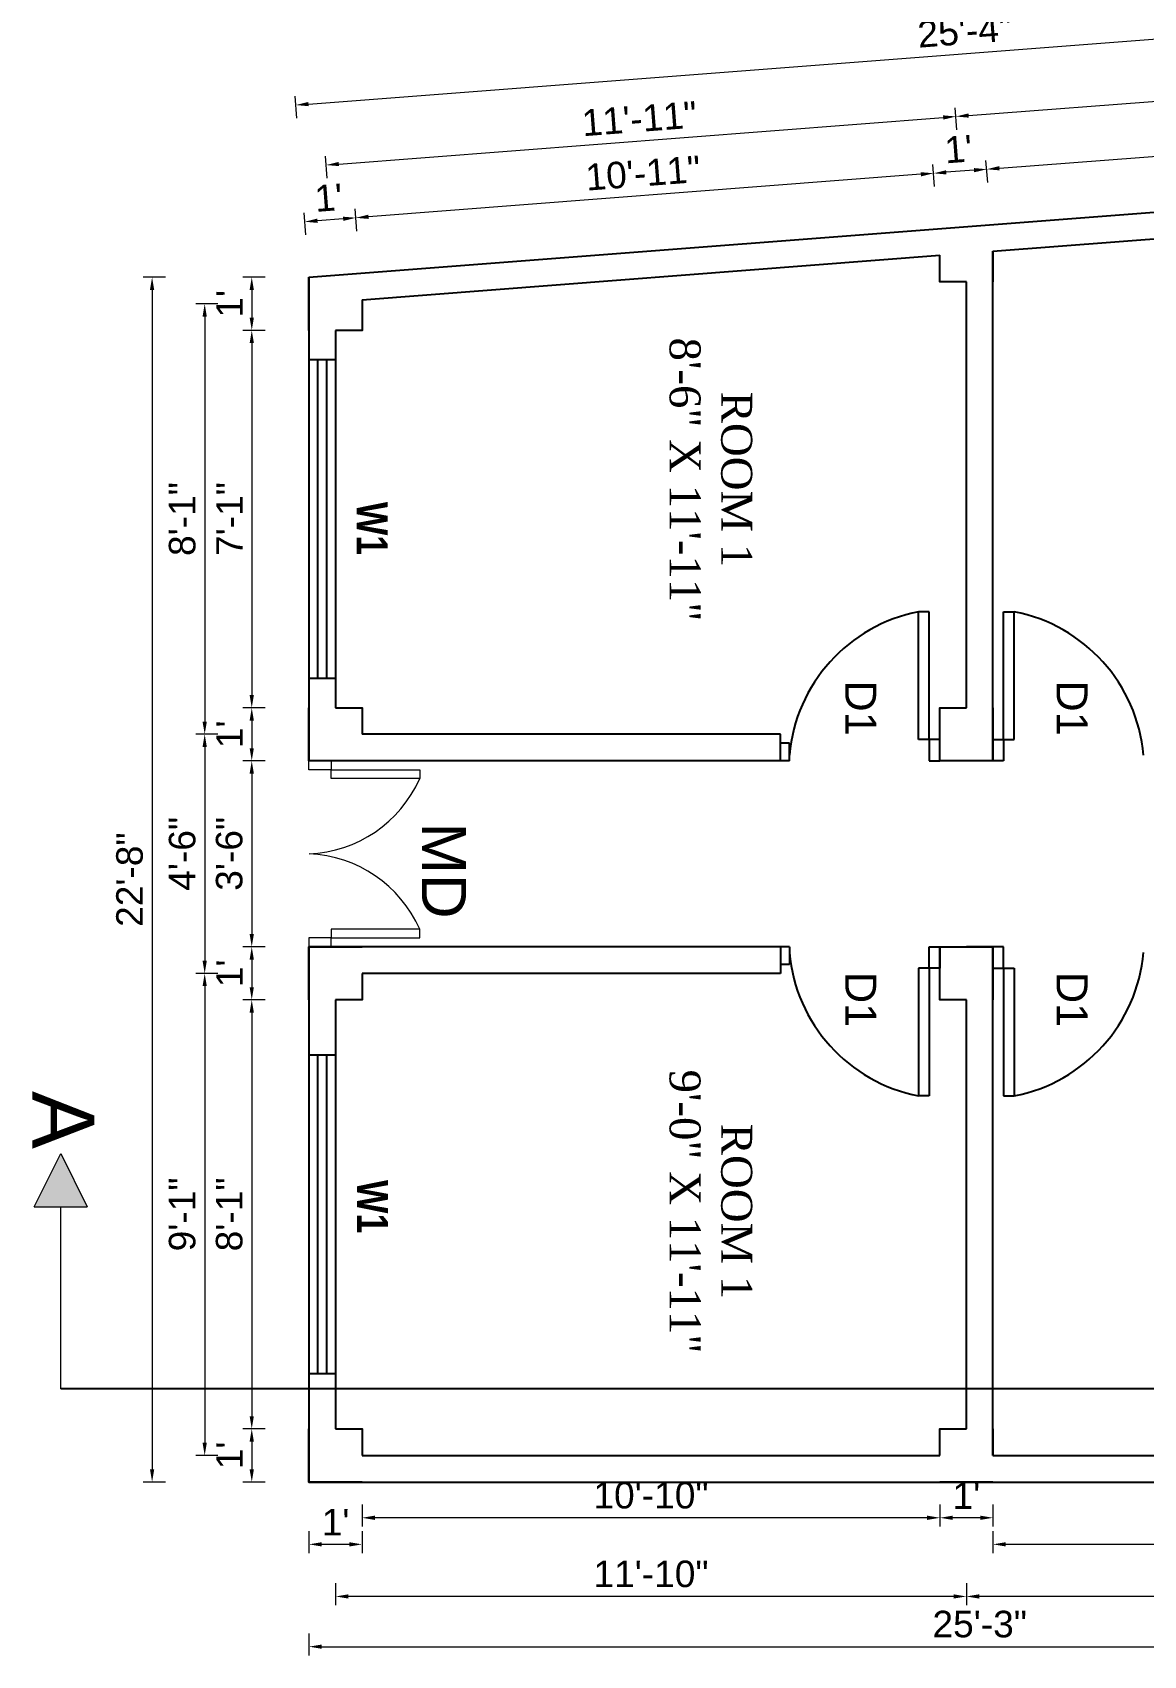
# Model space of a CAD drawing. Header units: inches. Extents: x 100101 to 119806, y -2288 to 8641.
# Drawn here: x 114398.1 to 114649.1, y 1127.3 to 1493.9 of the extents above; entities that cross this region are included whole.
import ezdxf

# ---------------------------------------------------------------- set-up
doc = ezdxf.new("R2010")
doc.units = ezdxf.units.IN
doc.header["$LTSCALE"] = 0.5
doc.header["$MEASUREMENT"] = 0
doc.header["$PDMODE"] = 66
doc.layers.add('DIMENSION', color=5, linetype='Continuous')
for name, color, linetype, lineweight in [('steps', 253, 'Continuous', 20), ('Toilet', 7, 'Continuous', 25), ('truss', 1, 'Continuous', 25)]:
    doc.layers.add(name, color=color, linetype=linetype, lineweight=lineweight)
doc.styles.add('Lettring Text', font='arial.ttf')
doc.styles.get("Standard").update_dxf_attribs({"font": 'arial.ttf'})
doc.dimstyles.new('Copy of Standard', dxfattribs={"dimtxt": 6, "dimasz": 2.875, "dimexe": 2, "dimexo": 4, "dimgap": 2, "dimtad": 1, "dimdec": 0, "dimrnd": 1, "dimzin": 0, "dimdsep": 46, "dimlunit": 4, "dimtxsty": 'Lettring Text', "dimcen": 0.1, "dimclrd": 7, "dimclre": 7, "dimclrt": 7, "dimazin": 0, "dimtfac": 0.645, "dimtdec": 0, "dimtmove": 1, "dimatfit": 0, "dimfxl": 3, "dimfxlon": 1, "dimtfillclr": 256, "dimtolj": 1, "dimtzin": 0, "dimlwd": -1, "dimlwe": -1, "dimarcsym": 2})

# ---------------------------------------------------------------- blocks, each defined once
blk = doc.blocks.new('*D929')
at = {"layer": 'Defpoints', "color": 0, "transparency": 16777216}
for p in [(114615.11, 1172.47), (114751.61, 1166.47), (114615.11, 1152.39)]:
    blk.add_point(p, dxfattribs=at)
at = {"layer": 'steps', "color": 7, "transparency": 16777216}
for p, q in [((114615.11, 1155.39), (114615.11, 1150.39)), ((114751.61, 1155.39), (114751.61, 1150.39)), ((114748.74, 1152.39), (114617.99, 1152.39))]:
    blk.add_line(p, q, dxfattribs=at)
for points in [[(114617.99, 1152.87), (114617.99, 1151.91), (114615.11, 1152.39)], [(114748.74, 1152.87), (114748.74, 1151.91), (114751.61, 1152.39)]]:
    blk.add_solid(points, dxfattribs=at)
at = {"layer": 'steps', "color": 7, "transparency": 16777216, "insert": (114683.36, 1157.4), "char_height": 6, "attachment_point": 5, "style": 'Lettring Text'}
blk.add_mtext('\\A1;11\'-4"', dxfattribs=at)
blk = doc.blocks.new('*D930')
at = {"layer": 'Defpoints', "color": 0, "transparency": 16777216}
for p in [(114603.11, 1172.47), (114615.11, 1172.47), (114603.11, 1158.39)]:
    blk.add_point(p, dxfattribs=at)
at = {"layer": 'steps', "color": 7, "transparency": 16777216}
for p, q in [((114603.11, 1161.39), (114603.11, 1156.39)), ((114615.11, 1161.39), (114615.11, 1156.39)), ((114612.24, 1158.39), (114605.99, 1158.39))]:
    blk.add_line(p, q, dxfattribs=at)
for points in [[(114605.99, 1158.87), (114605.99, 1157.91), (114603.11, 1158.39)], [(114612.24, 1158.87), (114612.24, 1157.91), (114615.11, 1158.39)]]:
    blk.add_solid(points, dxfattribs=at)
at = {"layer": 'steps', "color": 7, "transparency": 16777216, "insert": (114609.11, 1163.4), "char_height": 6, "attachment_point": 5, "style": 'Lettring Text'}
blk.add_mtext("\\A1;1'", dxfattribs=at)
blk = doc.blocks.new('*D931')
at = {"layer": 'Defpoints', "color": 0, "transparency": 16777216}
for p in [(114472.61, 1178.47), (114603.11, 1172.47), (114472.61, 1158.39)]:
    blk.add_point(p, dxfattribs=at)
at = {"layer": 'steps', "color": 7, "transparency": 16777216}
for p, q in [((114472.61, 1161.39), (114472.61, 1156.39)), ((114603.11, 1161.39), (114603.11, 1156.39)), ((114600.24, 1158.39), (114475.49, 1158.39))]:
    blk.add_line(p, q, dxfattribs=at)
for points in [[(114475.49, 1158.87), (114475.49, 1157.91), (114472.61, 1158.39)], [(114600.24, 1158.87), (114600.24, 1157.91), (114603.11, 1158.39)]]:
    blk.add_solid(points, dxfattribs=at)
at = {"layer": 'steps', "color": 7, "transparency": 16777216, "insert": (114537.86, 1163.45), "char_height": 6, "attachment_point": 5, "style": 'Lettring Text'}
blk.add_mtext('\\A1;10\'-10"', dxfattribs=at)
blk = doc.blocks.new('*D932')
at = {"layer": 'Defpoints', "color": 0, "transparency": 16777216}
for p in [(114472.61, 1178.47), (114460.61, 1166.47), (114460.61, 1152.39)]:
    blk.add_point(p, dxfattribs=at)
at = {"layer": 'steps', "color": 7, "transparency": 16777216}
for p, q in [((114460.61, 1155.39), (114460.61, 1150.39)), ((114472.61, 1155.39), (114472.61, 1150.39)), ((114469.74, 1152.39), (114463.49, 1152.39))]:
    blk.add_line(p, q, dxfattribs=at)
for points in [[(114463.49, 1152.87), (114463.49, 1151.91), (114460.61, 1152.39)], [(114469.74, 1152.87), (114469.74, 1151.91), (114472.61, 1152.39)]]:
    blk.add_solid(points, dxfattribs=at)
at = {"layer": 'steps', "color": 7, "transparency": 16777216, "insert": (114466.61, 1157.4), "char_height": 6, "attachment_point": 5, "style": 'Lettring Text'}
blk.add_mtext("\\A1;1'", dxfattribs=at)
blk = doc.blocks.new('*D913')
at = {"layer": 'Defpoints', "color": 0, "transparency": 16777216}
for p in [(114609.11, 1152.39), (114757.61, 1152.39), (114609.11, 1140.62)]:
    blk.add_point(p, dxfattribs=at)
at = {"layer": 'steps', "color": 7, "transparency": 16777216}
for p, q in [((114609.11, 1143.62), (114609.11, 1138.62)), ((114754.74, 1140.62), (114611.99, 1140.62)), ((114757.61, 1143.62), (114757.61, 1138.62))]:
    blk.add_line(p, q, dxfattribs=at)
for points in [[(114611.99, 1141.1), (114611.99, 1140.14), (114609.11, 1140.62)], [(114754.74, 1141.1), (114754.74, 1140.14), (114757.61, 1140.62)]]:
    blk.add_solid(points, dxfattribs=at)
at = {"layer": 'steps', "color": 7, "transparency": 16777216, "insert": (114683.36, 1145.63), "char_height": 6, "attachment_point": 5, "style": 'Lettring Text'}
blk.add_mtext('\\A1;12\'-4"', dxfattribs=at)
blk = doc.blocks.new('*D914')
at = {"layer": 'Defpoints', "color": 0, "transparency": 16777216}
for p in [(114466.61, 1152.39), (114609.11, 1152.39), (114466.61, 1140.62)]:
    blk.add_point(p, dxfattribs=at)
at = {"layer": 'steps', "color": 7, "transparency": 16777216}
for p, q in [((114466.61, 1143.62), (114466.61, 1138.62)), ((114606.24, 1140.62), (114469.49, 1140.62)), ((114609.11, 1143.62), (114609.11, 1138.62))]:
    blk.add_line(p, q, dxfattribs=at)
for points in [[(114469.49, 1141.1), (114469.49, 1140.14), (114466.61, 1140.62)], [(114606.24, 1141.1), (114606.24, 1140.14), (114609.11, 1140.62)]]:
    blk.add_solid(points, dxfattribs=at)
at = {"layer": 'steps', "color": 7, "transparency": 16777216, "insert": (114537.86, 1145.68), "char_height": 6, "attachment_point": 5, "style": 'Lettring Text'}
blk.add_mtext('\\A1;11\'-10"', dxfattribs=at)
blk = doc.blocks.new('*D933')
at = {"layer": 'Defpoints', "color": 0, "transparency": 16777216}
for p in [(114460.61, 1166.47), (114763.61, 1166.47), (114763.61, 1129.27)]:
    blk.add_point(p, dxfattribs=at)
at = {"layer": 'steps', "color": 7, "transparency": 16777216}
for p, q in [((114460.61, 1132.27), (114460.61, 1127.27)), ((114463.49, 1129.27), (114760.74, 1129.27)), ((114763.61, 1132.27), (114763.61, 1127.27))]:
    blk.add_line(p, q, dxfattribs=at)
for points in [[(114463.49, 1129.75), (114463.49, 1128.79), (114460.61, 1129.27)], [(114760.74, 1129.75), (114760.74, 1128.79), (114763.61, 1129.27)]]:
    blk.add_solid(points, dxfattribs=at)
at = {"layer": 'steps', "color": 7, "transparency": 16777216, "insert": (114612.11, 1134.34), "char_height": 6, "attachment_point": 5, "style": 'Lettring Text'}
blk.add_mtext('\\A1;25\'-3"', dxfattribs=at)
blk = doc.blocks.new('*D934')
at = {"layer": 'Defpoints', "color": 0, "transparency": 16777216}
for p in [(114460.61, 1438.62), (114447.68, 1426.62), (114460.61, 1426.62)]:
    blk.add_point(p, dxfattribs=at)
at = {"layer": 'steps', "color": 7, "transparency": 16777216}
for p, q in [((114450.68, 1438.62), (114445.68, 1438.62)), ((114447.68, 1435.75), (114447.68, 1429.5)), ((114450.68, 1426.62), (114445.68, 1426.62))]:
    blk.add_line(p, q, dxfattribs=at)
for points in [[(114447.2, 1435.75), (114448.16, 1435.75), (114447.68, 1438.62)], [(114447.2, 1429.5), (114448.16, 1429.5), (114447.68, 1426.62)]]:
    blk.add_solid(points, dxfattribs=at)
at = {"layer": 'steps', "color": 7, "transparency": 16777216, "insert": (114442.66, 1432.62), "char_height": 6, "attachment_point": 5, "rotation": 90, "style": 'Lettring Text'}
blk.add_mtext("\\A1;1'", dxfattribs=at)
blk = doc.blocks.new('*D935')
at = {"layer": 'Defpoints', "color": 0, "transparency": 16777216}
for p in [(114460.61, 1426.62), (114447.68, 1341.37), (114466.61, 1341.37)]:
    blk.add_point(p, dxfattribs=at)
at = {"layer": 'steps', "color": 7, "transparency": 16777216}
for p, q in [((114450.68, 1426.62), (114445.68, 1426.62)), ((114447.68, 1423.75), (114447.68, 1344.24)), ((114450.68, 1341.37), (114445.68, 1341.37))]:
    blk.add_line(p, q, dxfattribs=at)
for points in [[(114447.2, 1423.75), (114448.16, 1423.75), (114447.68, 1426.62)], [(114447.2, 1344.24), (114448.16, 1344.24), (114447.68, 1341.37)]]:
    blk.add_solid(points, dxfattribs=at)
at = {"layer": 'steps', "color": 7, "transparency": 16777216, "insert": (114442.66, 1384), "char_height": 6, "attachment_point": 5, "rotation": 90, "style": 'Lettring Text'}
blk.add_mtext('\\A1;7\'-1"', dxfattribs=at)
blk = doc.blocks.new('*D936')
at = {"layer": 'Defpoints', "color": 0, "transparency": 16777216}
for p in [(114466.61, 1341.37), (114447.68, 1329.37), (114460.61, 1329.37)]:
    blk.add_point(p, dxfattribs=at)
at = {"layer": 'steps', "color": 7, "transparency": 16777216}
for p, q in [((114450.68, 1341.37), (114445.68, 1341.37)), ((114447.68, 1338.49), (114447.68, 1332.24)), ((114450.68, 1329.37), (114445.68, 1329.37))]:
    blk.add_line(p, q, dxfattribs=at)
for points in [[(114447.2, 1338.49), (114448.16, 1338.49), (114447.68, 1341.37)], [(114447.2, 1332.24), (114448.16, 1332.24), (114447.68, 1329.37)]]:
    blk.add_solid(points, dxfattribs=at)
at = {"layer": 'steps', "color": 7, "transparency": 16777216, "insert": (114442.66, 1335.37), "char_height": 6, "attachment_point": 5, "rotation": 90, "style": 'Lettring Text'}
blk.add_mtext("\\A1;1'", dxfattribs=at)
blk = doc.blocks.new('*D937')
at = {"layer": 'Defpoints', "color": 0, "transparency": 16777216}
for p in [(114460.61, 1329.37), (114447.68, 1287.37), (114460.61, 1287.37)]:
    blk.add_point(p, dxfattribs=at)
at = {"layer": 'steps', "color": 7, "transparency": 16777216}
for p, q in [((114450.68, 1329.37), (114445.68, 1329.37)), ((114447.68, 1326.49), (114447.68, 1290.24)), ((114450.68, 1287.37), (114445.68, 1287.37))]:
    blk.add_line(p, q, dxfattribs=at)
for points in [[(114447.2, 1326.49), (114448.16, 1326.49), (114447.68, 1329.37)], [(114447.2, 1290.24), (114448.16, 1290.24), (114447.68, 1287.37)]]:
    blk.add_solid(points, dxfattribs=at)
at = {"layer": 'steps', "color": 7, "transparency": 16777216, "insert": (114442.61, 1308.37), "char_height": 6, "attachment_point": 5, "rotation": 90, "style": 'Lettring Text'}
blk.add_mtext('\\A1;3\'-6"', dxfattribs=at)
blk = doc.blocks.new('*D938')
at = {"layer": 'Defpoints', "color": 0, "transparency": 16777216}
for p in [(114460.61, 1287.37), (114447.68, 1275.37), (114466.61, 1275.37)]:
    blk.add_point(p, dxfattribs=at)
at = {"layer": 'steps', "color": 7, "transparency": 16777216}
for p, q in [((114450.68, 1287.37), (114445.68, 1287.37)), ((114447.68, 1284.49), (114447.68, 1278.24)), ((114450.68, 1275.37), (114445.68, 1275.37))]:
    blk.add_line(p, q, dxfattribs=at)
for points in [[(114447.2, 1284.49), (114448.16, 1284.49), (114447.68, 1287.37)], [(114447.2, 1278.24), (114448.16, 1278.24), (114447.68, 1275.37)]]:
    blk.add_solid(points, dxfattribs=at)
at = {"layer": 'steps', "color": 7, "transparency": 16777216, "insert": (114442.66, 1281.37), "char_height": 6, "attachment_point": 5, "rotation": 90, "style": 'Lettring Text'}
blk.add_mtext("\\A1;1'", dxfattribs=at)
blk = doc.blocks.new('*D939')
at = {"layer": 'Defpoints', "color": 0, "transparency": 16777216}
for p in [(114466.61, 1275.37), (114447.68, 1178.47), (114466.61, 1178.47)]:
    blk.add_point(p, dxfattribs=at)
at = {"layer": 'steps', "color": 7, "transparency": 16777216}
for p, q in [((114450.68, 1275.37), (114445.68, 1275.37)), ((114447.68, 1272.49), (114447.68, 1181.34)), ((114450.68, 1178.47), (114445.68, 1178.47))]:
    blk.add_line(p, q, dxfattribs=at)
for points in [[(114447.2, 1272.49), (114448.16, 1272.49), (114447.68, 1275.37)], [(114447.2, 1181.34), (114448.16, 1181.34), (114447.68, 1178.47)]]:
    blk.add_solid(points, dxfattribs=at)
at = {"layer": 'steps', "color": 7, "transparency": 16777216, "insert": (114442.61, 1226.92), "char_height": 6, "attachment_point": 5, "rotation": 90, "style": 'Lettring Text'}
blk.add_mtext('\\A1;8\'-1"', dxfattribs=at)
blk = doc.blocks.new('*D940')
at = {"layer": 'Defpoints', "color": 0, "transparency": 16777216}
for p in [(114466.61, 1178.47), (114447.68, 1166.47), (114460.61, 1166.47)]:
    blk.add_point(p, dxfattribs=at)
at = {"layer": 'steps', "color": 7, "transparency": 16777216}
for p, q in [((114450.68, 1178.47), (114445.68, 1178.47)), ((114447.68, 1175.59), (114447.68, 1169.34)), ((114450.68, 1166.47), (114445.68, 1166.47))]:
    blk.add_line(p, q, dxfattribs=at)
for points in [[(114447.2, 1175.59), (114448.16, 1175.59), (114447.68, 1178.47)], [(114447.2, 1169.34), (114448.16, 1169.34), (114447.68, 1166.47)]]:
    blk.add_solid(points, dxfattribs=at)
at = {"layer": 'steps', "color": 7, "transparency": 16777216, "insert": (114442.66, 1172.47), "char_height": 6, "attachment_point": 5, "rotation": 90, "style": 'Lettring Text'}
blk.add_mtext("\\A1;1'", dxfattribs=at)
blk = doc.blocks.new('*D915')
at = {"layer": 'Defpoints', "color": 0, "transparency": 16777216}
for p in [(114447.68, 1432.62), (114437.05, 1335.37), (114447.68, 1335.37)]:
    blk.add_point(p, dxfattribs=at)
at = {"layer": 'steps', "color": 7, "transparency": 16777216}
for p, q in [((114440.05, 1432.62), (114435.05, 1432.62)), ((114437.05, 1429.75), (114437.05, 1338.24)), ((114440.05, 1335.37), (114435.05, 1335.37))]:
    blk.add_line(p, q, dxfattribs=at)
for points in [[(114436.57, 1429.75), (114437.53, 1429.75), (114437.05, 1432.62)], [(114436.57, 1338.24), (114437.53, 1338.24), (114437.05, 1335.37)]]:
    blk.add_solid(points, dxfattribs=at)
at = {"layer": 'steps', "color": 7, "transparency": 16777216, "insert": (114431.99, 1384), "char_height": 6, "attachment_point": 5, "rotation": 90, "style": 'Lettring Text'}
blk.add_mtext('\\A1;8\'-1"', dxfattribs=at)
blk = doc.blocks.new('*D916')
at = {"layer": 'Defpoints', "color": 0, "transparency": 16777216}
for p in [(114447.68, 1335.37), (114437.05, 1281.37), (114447.68, 1281.37)]:
    blk.add_point(p, dxfattribs=at)
at = {"layer": 'steps', "color": 7, "transparency": 16777216}
for p, q in [((114440.05, 1335.37), (114435.05, 1335.37)), ((114437.05, 1332.49), (114437.05, 1284.24)), ((114440.05, 1281.37), (114435.05, 1281.37))]:
    blk.add_line(p, q, dxfattribs=at)
for points in [[(114436.57, 1332.49), (114437.53, 1332.49), (114437.05, 1335.37)], [(114436.57, 1284.24), (114437.53, 1284.24), (114437.05, 1281.37)]]:
    blk.add_solid(points, dxfattribs=at)
at = {"layer": 'steps', "color": 7, "transparency": 16777216, "insert": (114431.99, 1308.37), "char_height": 6, "attachment_point": 5, "rotation": 90, "style": 'Lettring Text'}
blk.add_mtext('\\A1;4\'-6"', dxfattribs=at)
blk = doc.blocks.new('*D917')
at = {"layer": 'Defpoints', "color": 0, "transparency": 16777216}
for p in [(114447.68, 1281.37), (114437.05, 1172.47), (114447.68, 1172.47)]:
    blk.add_point(p, dxfattribs=at)
at = {"layer": 'steps', "color": 7, "transparency": 16777216}
for p, q in [((114440.05, 1281.37), (114435.05, 1281.37)), ((114437.05, 1278.49), (114437.05, 1175.34)), ((114440.05, 1172.47), (114435.05, 1172.47))]:
    blk.add_line(p, q, dxfattribs=at)
for points in [[(114436.57, 1278.49), (114437.53, 1278.49), (114437.05, 1281.37)], [(114436.57, 1175.34), (114437.53, 1175.34), (114437.05, 1172.47)]]:
    blk.add_solid(points, dxfattribs=at)
at = {"layer": 'steps', "color": 7, "transparency": 16777216, "insert": (114431.99, 1226.92), "char_height": 6, "attachment_point": 5, "rotation": 90, "style": 'Lettring Text'}
blk.add_mtext('\\A1;9\'-1"', dxfattribs=at)
blk = doc.blocks.new('*D941')
at = {"layer": 'Defpoints', "color": 0, "transparency": 16777216}
for p in [(114460.61, 1438.62), (114425.17, 1166.47), (114460.61, 1166.47)]:
    blk.add_point(p, dxfattribs=at)
at = {"layer": 'steps', "color": 7, "transparency": 16777216}
for p, q in [((114428.17, 1438.62), (114423.17, 1438.62)), ((114425.17, 1435.75), (114425.17, 1169.34)), ((114428.17, 1166.47), (114423.17, 1166.47))]:
    blk.add_line(p, q, dxfattribs=at)
for points in [[(114424.69, 1435.75), (114425.65, 1435.75), (114425.17, 1438.62)], [(114424.69, 1169.34), (114425.65, 1169.34), (114425.17, 1166.47)]]:
    blk.add_solid(points, dxfattribs=at)
at = {"layer": 'steps', "color": 7, "transparency": 16777216, "insert": (114420.1, 1302.54), "char_height": 6, "attachment_point": 5, "rotation": 90, "style": 'Lettring Text'}
blk.add_mtext('\\A1;22\'-8"', dxfattribs=at)
blk = doc.blocks.new('*D942')
at = {"layer": 'Defpoints', "color": 0, "transparency": 16777216}
for p in [(114750.19, 1473.53), (114751.61, 1455.02), (114615.11, 1444.5)]:
    blk.add_point(p, dxfattribs=at)
at = {"layer": 'steps', "color": 7, "transparency": 16777216}
for p, q in [((114750.42, 1470.54), (114750.03, 1475.53)), ((114616.55, 1463.24), (114747.32, 1473.31)), ((114613.92, 1460.03), (114613.53, 1465.01))]:
    blk.add_line(p, q, dxfattribs=at)
for points in [[(114747.29, 1473.79), (114747.36, 1472.83), (114750.19, 1473.53)], [(114616.52, 1463.72), (114616.59, 1462.76), (114613.69, 1463.02)]]:
    blk.add_solid(points, dxfattribs=at)
at = {"layer": 'steps', "color": 7, "transparency": 16777216, "insert": (114681.55, 1473.32), "char_height": 6, "attachment_point": 5, "rotation": 4.4035, "style": 'Lettring Text'}
blk.add_mtext('\\A1;11\'-5"', dxfattribs=at)
blk = doc.blocks.new('*D944')
at = {"layer": 'Defpoints', "color": 0, "transparency": 16777216}
for p in [(114601.69, 1462.1), (114603.11, 1443.58), (114615.11, 1444.5)]:
    blk.add_point(p, dxfattribs=at)
at = {"layer": 'steps', "color": 7, "transparency": 16777216}
for p, q in [((114601.92, 1459.11), (114601.53, 1464.09)), ((114613.92, 1460.03), (114613.53, 1465.01)), ((114610.82, 1462.8), (114604.55, 1462.32))]:
    blk.add_line(p, q, dxfattribs=at)
for points in [[(114610.79, 1463.28), (114610.86, 1462.32), (114613.69, 1463.02)], [(114604.52, 1462.79), (114604.59, 1461.84), (114601.69, 1462.1)]]:
    blk.add_solid(points, dxfattribs=at)
at = {"layer": 'steps', "color": 7, "transparency": 16777216, "insert": (114607.3, 1467.56), "char_height": 6, "attachment_point": 5, "rotation": 4.4035, "style": 'Lettring Text'}
blk.add_mtext("\\A1;1'", dxfattribs=at)
blk = doc.blocks.new('*D945')
at = {"layer": 'Defpoints', "color": 0, "transparency": 16777216}
for p in [(114471.19, 1452.05), (114603.11, 1443.58), (114472.61, 1433.53)]:
    blk.add_point(p, dxfattribs=at)
at = {"layer": 'steps', "color": 7, "transparency": 16777216}
for p, q in [((114601.92, 1459.11), (114601.53, 1464.09)), ((114598.82, 1461.88), (114474.05, 1452.27)), ((114471.42, 1449.06), (114471.03, 1454.04))]:
    blk.add_line(p, q, dxfattribs=at)
for points in [[(114598.79, 1462.35), (114598.86, 1461.4), (114601.69, 1462.1)], [(114474.02, 1452.75), (114474.09, 1451.79), (114471.19, 1452.05)]]:
    blk.add_solid(points, dxfattribs=at)
at = {"layer": 'steps', "color": 7, "transparency": 16777216, "insert": (114536.05, 1462.12), "char_height": 6, "attachment_point": 5, "rotation": 4.4035, "style": 'Lettring Text'}
blk.add_mtext('\\A1;10\'-11"', dxfattribs=at)
blk = doc.blocks.new('*D946')
at = {"layer": 'Defpoints', "color": 0, "transparency": 16777216}
for p in [(114459.65, 1451.16), (114460.61, 1438.62), (114472.61, 1433.53)]:
    blk.add_point(p, dxfattribs=at)
at = {"layer": 'steps', "color": 7, "transparency": 16777216}
for p, q in [((114459.88, 1448.17), (114459.5, 1453.15)), ((114471.42, 1449.06), (114471.03, 1454.04)), ((114468.32, 1451.83), (114462.52, 1451.38))]:
    blk.add_line(p, q, dxfattribs=at)
for points in [[(114468.29, 1452.3), (114468.36, 1451.35), (114471.19, 1452.05)], [(114462.48, 1451.86), (114462.55, 1450.9), (114459.65, 1451.16)]]:
    blk.add_solid(points, dxfattribs=at)
at = {"layer": 'steps', "color": 7, "transparency": 16777216, "insert": (114465.03, 1456.6), "char_height": 6, "attachment_point": 5, "rotation": 4.4035, "style": 'Lettring Text'}
blk.add_mtext("\\A1;1'", dxfattribs=at)
blk = doc.blocks.new('*D918')
at = {"layer": 'Defpoints', "color": 0, "transparency": 16777216}
for p in [(114606.74, 1474.93), (114607.69, 1462.56), (114465.42, 1451.6)]:
    blk.add_point(p, dxfattribs=at)
at = {"layer": 'steps', "color": 7, "transparency": 16777216}
for p, q in [((114467.33, 1464.19), (114603.87, 1474.71)), ((114606.97, 1471.94), (114606.58, 1476.92)), ((114464.7, 1460.98), (114464.31, 1465.97))]:
    blk.add_line(p, q, dxfattribs=at)
for points in [[(114603.83, 1475.19), (114603.91, 1474.23), (114606.74, 1474.93)], [(114467.3, 1464.67), (114467.37, 1463.72), (114464.47, 1463.97)]]:
    blk.add_solid(points, dxfattribs=at)
at = {"layer": 'steps', "color": 7, "transparency": 16777216, "insert": (114535.22, 1474.45), "char_height": 6, "attachment_point": 5, "rotation": 4.4035, "style": 'Lettring Text'}
blk.add_mtext('\\A1;11\'-11"', dxfattribs=at)
blk = doc.blocks.new('*D919')
at = {"layer": 'Defpoints', "color": 0, "transparency": 16777216}
for p in [(114755.47, 1486.38), (114756.42, 1474.01), (114607.69, 1462.56)]:
    blk.add_point(p, dxfattribs=at)
at = {"layer": 'steps', "color": 7, "transparency": 16777216}
for p, q in [((114609.6, 1475.15), (114752.6, 1486.16)), ((114755.7, 1483.39), (114755.31, 1488.38)), ((114606.97, 1471.94), (114606.58, 1476.92))]:
    blk.add_line(p, q, dxfattribs=at)
for points in [[(114752.56, 1486.64), (114752.64, 1485.68), (114755.47, 1486.38)], [(114609.57, 1475.63), (114609.64, 1474.67), (114606.74, 1474.93)]]:
    blk.add_solid(points, dxfattribs=at)
at = {"layer": 'steps', "color": 7, "transparency": 16777216, "insert": (114680.71, 1485.7), "char_height": 6, "attachment_point": 5, "rotation": 4.4035, "style": 'Lettring Text'}
blk.add_mtext('\\A1;12\'-5"', dxfattribs=at)
blk = doc.blocks.new('*D947')
at = {"layer": 'Defpoints', "color": 0, "transparency": 16777216}
for p in [(114760.62, 1500.85), (114763.61, 1461.96), (114460.61, 1438.62)]:
    blk.add_point(p, dxfattribs=at)
at = {"layer": 'steps', "color": 7, "transparency": 16777216}
for p, q in [((114460.49, 1477.74), (114757.75, 1500.63)), ((114760.85, 1497.86), (114760.47, 1502.84)), ((114457.85, 1474.52), (114457.47, 1479.51))]:
    blk.add_line(p, q, dxfattribs=at)
for points in [[(114757.72, 1501.11), (114757.79, 1500.15), (114760.62, 1500.85)], [(114460.45, 1478.21), (114460.52, 1477.26), (114457.62, 1477.52)]]:
    blk.add_solid(points, dxfattribs=at)
at = {"layer": 'steps', "color": 7, "transparency": 16777216, "insert": (114608.73, 1494.23), "char_height": 6, "attachment_point": 5, "rotation": 4.4035, "style": 'Lettring Text'}
blk.add_mtext('\\A1;25\'-4"', dxfattribs=at)

msp = doc.modelspace()

# ---------------------------------------------------------------- hatches: boundary and pattern name
at = {"linetype": 'ByBlock', "lineweight": 5}
msp.add_hatch(color=7, dxfattribs=at).paths.add_polyline_path([(114404.53, 1240.66), (114398.53, 1228.66), (114410.53, 1228.66)])

# ---------------------------------------------------------------- linework, layer by layer
at = {"color": 7, "linetype": 'ByBlock', "lineweight": 5}
for p, q in [((114398.53, 1228.66), (114404.53, 1240.66)), ((114404.53, 1240.66), (114410.53, 1228.66)), ((114398.53, 1228.66), (114410.53, 1228.66)), ((114404.53, 1187.5), (114404.53, 1228.66))]:
    msp.add_line(p, q, dxfattribs=at)
at = {"layer": 'DIMENSION', "ltscale": 7}
for p, q in [((114598.31, 1334.17), (114598.31, 1363.04)), ((114600.71, 1363.04), (114598.31, 1363.04)), ((114600.71, 1334.17), (114600.71, 1363.04)), ((114617.51, 1334.17), (114617.51, 1363.04)), ((114617.51, 1363.04), (114619.91, 1363.04)), ((114619.91, 1334.17), (114619.91, 1363.04)), ((114567.11, 1329.37), (114567.11, 1333.37)), ((114569.11, 1333.37), (114567.11, 1333.37)), ((114569.11, 1329.37), (114569.11, 1333.37)), ((114600.71, 1334.17), (114598.31, 1334.17)), ((114603.11, 1334.17), (114600.71, 1334.17)), ((114600.71, 1334.17), (114600.71, 1329.37)), ((114603.11, 1329.37), (114603.11, 1334.17)), ((114615.11, 1334.17), (114617.51, 1334.17)), ((114615.11, 1329.37), (114615.11, 1334.17)), ((114617.51, 1334.17), (114617.51, 1329.37)), ((114617.51, 1334.17), (114619.91, 1334.17)), ((114569.11, 1329.37), (114567.11, 1329.37)), ((114600.71, 1329.37), (114603.11, 1329.37)), ((114617.51, 1329.37), (114615.11, 1329.37)), ((114567.11, 1287.37), (114567.11, 1283.37)), ((114569.11, 1287.37), (114567.11, 1287.37)), ((114569.11, 1287.37), (114569.11, 1283.37)), ((114600.71, 1282.57), (114600.71, 1287.37)), ((114600.71, 1287.37), (114603.11, 1287.37)), ((114603.11, 1287.37), (114603.11, 1282.57)), ((114617.51, 1287.37), (114615.11, 1287.37)), ((114615.11, 1287.37), (114615.11, 1282.57)), ((114617.51, 1282.57), (114617.51, 1287.37)), ((114569.11, 1283.37), (114567.11, 1283.37)), ((114598.31, 1282.57), (114598.31, 1253.69)), ((114600.71, 1282.57), (114598.31, 1282.57)), ((114600.71, 1282.57), (114600.71, 1253.69)), ((114603.11, 1282.57), (114600.71, 1282.57)), ((114615.11, 1282.57), (114617.51, 1282.57)), ((114617.51, 1282.57), (114617.51, 1253.69)), ((114617.51, 1282.57), (114619.91, 1282.57)), ((114619.91, 1282.57), (114619.91, 1253.69)), ((114600.71, 1253.69), (114598.31, 1253.69)), ((114617.51, 1253.69), (114619.91, 1253.69))]:
    msp.add_line(p, q, dxfattribs=at)
for centre, start, end in [((114605.21, 1327.48), 100.9657, 174.9754), ((114613.02, 1327.48), 5.0246, 79.0343), ((114605.21, 1289.26), 185.0246, 259.0343), ((114613.02, 1289.26), 280.9657, 354.9754)]:
    msp.add_arc(centre, 36.23, start, end, dxfattribs=at)
at = {"layer": 'steps', "color": 7, "ltscale": 0.3}
for p, q in [((114460.61, 1331.47), (114460.61, 1331.47)), ((114460.61, 1329.37), (114469.61, 1329.37))]:
    msp.add_line(p, q, dxfattribs=at)
for points in [[(114465.61, 1329.37), (114465.61, 1327.37), (114460.61, 1327.37), (114460.61, 1329.37)], [(114465.61, 1327.37), (114485.61, 1327.37), (114485.61, 1325.37), (114465.61, 1325.37)], [(114465.61, 1289.37), (114485.61, 1289.37), (114485.61, 1291.37), (114465.61, 1291.37)], [(114465.61, 1287.37), (114465.61, 1289.37), (114460.61, 1289.37), (114460.61, 1287.37)]]:
    msp.add_lwpolyline(points, close=True, dxfattribs=at)
at = {"layer": 'steps', "color": 7, "ltscale": 0.3, "true_color": 0xffffff}
for centre, start, end in [((114459.42, 1337), 272.3834, 336.048), ((114459.42, 1279.73), 23.952, 87.6166)]:
    msp.add_arc(centre, 28.66, start, end, dxfattribs=at)
at = {"layer": 'Toilet'}
for p, q in [((114460.61, 1438.62), (114763.61, 1461.96)), ((114615.11, 1444.5), (114751.61, 1455.02)), ((114472.61, 1433.53), (114603.11, 1443.58)), ((114615.11, 1329.37), (114615.11, 1444.5)), ((114460.61, 1438.62), (114460.61, 1329.37)), ((114609.11, 1341.37), (114609.11, 1437.6)), ((114466.61, 1426.62), (114466.61, 1341.37)), ((114466.61, 1420), (114460.61, 1420)), ((114462.61, 1348), (114462.61, 1420)), ((114464.61, 1348), (114464.61, 1420)), ((114466.61, 1348), (114460.61, 1348)), ((114567.11, 1335.37), (114472.61, 1335.37)), ((114567.11, 1329.37), (114567.11, 1335.37)), ((114567.11, 1329.37), (114460.61, 1329.37)), ((114615.11, 1329.37), (114609.11, 1329.37)), ((114460.61, 1287.37), (114460.61, 1166.47)), ((114567.11, 1287.37), (114460.61, 1287.37)), ((114567.11, 1287.37), (114567.11, 1281.37)), ((114615.11, 1287.37), (114609.11, 1287.37)), ((114615.11, 1172.47), (114615.11, 1287.37)), ((114567.11, 1281.37), (114472.61, 1281.37)), ((114466.61, 1275.37), (114466.61, 1178.47)), ((114609.11, 1178.47), (114609.11, 1275.37)), ((114466.61, 1262.92), (114460.61, 1262.92)), ((114462.61, 1190.92), (114462.61, 1262.92)), ((114464.61, 1190.92), (114464.61, 1262.92)), ((114466.61, 1190.92), (114460.61, 1190.92)), ((114824, 1187.5), (114404.53, 1187.5)), ((114472.61, 1172.47), (114603.11, 1172.47)), ((114615.11, 1172.47), (114751.61, 1172.47)), ((114460.61, 1166.47), (114763.61, 1166.47))]:
    msp.add_line(p, q, dxfattribs=at)
for points in [[(114609.11, 1437.6), (114603.11, 1437.6), (114603.11, 1443.58)], [(114615.11, 1444.5), (114615.11, 1437.6)], [(114460.61, 1426.62), (114460.61, 1426.62), (114460.61, 1438.62)], [(114472.61, 1433.53), (114472.61, 1426.62), (114466.61, 1426.62)], [(114472.61, 1329.37), (114472.61, 1329.37), (114460.61, 1329.37), (114460.61, 1341.37)], [(114466.61, 1341.37), (114472.61, 1341.37), (114472.61, 1335.37)], [(114615.11, 1341.37), (114615.11, 1329.37), (114603.11, 1329.37), (114603.11, 1341.37), (114609.11, 1341.37)], [(114460.61, 1275.37), (114460.61, 1275.37), (114460.61, 1287.37), (114472.61, 1287.37)], [(114609.11, 1275.37), (114603.11, 1275.37), (114603.11, 1287.37), (114615.11, 1287.37), (114615.11, 1275.37)], [(114472.61, 1281.37), (114472.61, 1275.37), (114466.61, 1275.37)], [(114472.61, 1166.47), (114472.61, 1166.47), (114460.61, 1166.47), (114460.61, 1178.47)], [(114466.61, 1178.47), (114472.61, 1178.47), (114472.61, 1172.47)], [(114603.11, 1172.47), (114603.11, 1178.47), (114609.11, 1178.47)], [(114615.11, 1178.47), (114615.11, 1172.47)], [(114615.11, 1166.47), (114615.11, 1166.47), (114603.11, 1166.47)]]:
    msp.add_lwpolyline(points, dxfattribs=at)
at = {"layer": 'truss', "ltscale": 7}
for p, q in [((114603.11, 1329.37), (114603.11, 1333.37)), ((114615.11, 1329.37), (114615.11, 1333.37)), ((114603.11, 1287.37), (114603.11, 1283.37)), ((114615.11, 1287.37), (114615.11, 1283.37))]:
    msp.add_line(p, q, dxfattribs=at)

# ---------------------------------------------------------------- texts
at = {"color": 7, "linetype": 'ByBlock', "lineweight": 5, "attachment_point": 1, "rotation": 270}
for s, insert, char_height, width in [('MD', (114496.1, 1315.46), 10, 44.1664), ('A', (114412.15, 1254.77), 14, 26.5803)]:
    msp.add_mtext(s, dxfattribs=dict(at, insert=insert, char_height=char_height, width=width))
at = {"layer": 'steps', "color": 7, "ltscale": 0.3, "char_height": 7, "rotation": 270}
for s, insert, width, attachment_point in [('{\\fTimes New Roman|b0|i0|c0|p18;ROOM 1\\P8\'-6" X 11\'-11"}', (114560.73, 1392.94), 65.2809, 2), ('{\\fTechnic|b1|i0|c2|p2;W1}', (114471.36, 1381.87), 55.268, 8), ('{\\fTimes New Roman|b0|i0|c0|p18;ROOM 1\\P9\'-0" X 11\'-11"}', (114560.73, 1227.57), 64.575, 2), ('{\\fTechnic|b1|i0|c2|p2;W1}', (114471.48, 1228.69), 55.268, 8)]:
    msp.add_mtext(s, dxfattribs=dict(at, insert=insert, width=width, attachment_point=attachment_point))
for insert, attachment_point in [((114581.75, 1341.29), 8), ((114636.48, 1341.29), 2), ((114581.75, 1275.45), 8), ((114636.48, 1275.45), 2)]:
    msp.add_mtext_dynamic_manual_height_columns('{\\W1;D1}', width=18.6213, gutter_width=40, heights=[0], dxfattribs=dict(at, insert=insert, attachment_point=attachment_point))

# ---------------------------------------------------------------- dimensions: what is measured, and where the dimension line sits
at = {"layer": 'steps'}
for p1, p2, distance, picture, middle in [((114460.61, 1438.62), (114763.61, 1461.96), 39.01, '*D947', (114608.73, 1494.23)), ((114465.42, 1451.6), (114607.69, 1462.56), 12.41, '*D918', (114535.22, 1474.45)), ((114615.11, 1444.5), (114751.61, 1455.02), 18.57, '*D942', (114681.55, 1473.32))]:
    dim = msp.add_aligned_dim(p1=p1, p2=p2, distance=distance, dimstyle='Copy of Standard', dxfattribs=at)
    dim.commit()
    dim.dimension.update_dxf_attribs({"geometry": picture, "text_midpoint": middle})
for base, p1, p2, angle, picture, middle in [((114755.47, 1486.38), (114607.69, 1462.56), (114756.42, 1474.01), 184.4035, '*D919', (114680.71, 1485.7)), ((114601.69, 1462.1), (114615.11, 1444.5), (114603.11, 1443.58), 184.4035, '*D944', (114607.3, 1467.56)), ((114471.19, 1452.05), (114603.11, 1443.58), (114472.61, 1433.53), 184.4035, '*D945', (114536.05, 1462.12)), ((114459.65, 1451.16), (114472.61, 1433.53), (114460.61, 1438.62), 184.4035, '*D946', (114465.03, 1456.6)), ((114425.17, 1166.47), (114460.61, 1438.62), (114460.61, 1166.47), 270, '*D941', (114420.1, 1302.54)), ((114447.68, 1426.62), (114460.61, 1438.62), (114460.61, 1426.62), 270, '*D934', (114442.66, 1432.62)), ((114437.05, 1335.37), (114447.68, 1432.62), (114447.68, 1335.37), 270, '*D915', (114431.99, 1384)), ((114447.68, 1341.37), (114460.61, 1426.62), (114466.61, 1341.37), 270, '*D935', (114442.66, 1384)), ((114447.68, 1329.37), (114466.61, 1341.37), (114460.61, 1329.37), 270, '*D936', (114442.66, 1335.37)), ((114437.05, 1281.37), (114447.68, 1335.37), (114447.68, 1281.37), 270, '*D916', (114431.99, 1308.37)), ((114447.68, 1287.37), (114460.61, 1329.37), (114460.61, 1287.37), 270, '*D937', (114442.61, 1308.37)), ((114447.68, 1275.37), (114460.61, 1287.37), (114466.61, 1275.37), 270, '*D938', (114442.66, 1281.37)), ((114437.05, 1172.47), (114447.68, 1281.37), (114447.68, 1172.47), 270, '*D917', (114431.99, 1226.92)), ((114447.68, 1178.47), (114466.61, 1275.37), (114466.61, 1178.47), 270, '*D939', (114442.61, 1226.92)), ((114447.68, 1166.47), (114466.61, 1178.47), (114460.61, 1166.47), 270, '*D940', (114442.66, 1172.47))]:
    dim = msp.add_linear_dim(base=base, p1=p1, p2=p2, angle=angle, dimstyle='Copy of Standard', dxfattribs=at)
    dim.commit()
    dim.dimension.update_dxf_attribs({"geometry": picture, "text_midpoint": middle})
for base, p1, p2, picture, middle in [((114460.61, 1152.39), (114472.61, 1178.47), (114460.61, 1166.47), '*D932', (114466.61, 1157.4)), ((114472.61434705, 1158.3870717), (114603.11434705, 1172.46523929), (114472.61434705, 1178.46523929), '*D931', (114537.86434705, 1163.45050963)), ((114603.11, 1158.39), (114615.11, 1172.47), (114603.11, 1172.47), '*D930', (114609.11, 1163.4)), ((114615.11434705, 1152.3870717), (114751.61434705, 1166.46523929), (114615.11434705, 1172.46523929), '*D929', (114683.36434705, 1157.39935001)), ((114763.61, 1129.27), (114460.61, 1166.47), (114763.61, 1166.47), '*D933', (114612.11, 1134.34)), ((114466.61434705, 1140.62108711), (114609.11434705, 1152.3870717), (114466.61434705, 1152.3870717), '*D914', (114537.86434705, 1145.68452503)), ((114609.11434705, 1140.62108711), (114757.61434705, 1152.3870717), (114609.11434705, 1152.3870717), '*D913', (114683.36434705, 1145.63336542))]:
    dim = msp.add_linear_dim(base=base, p1=p1, p2=p2, dimstyle='Copy of Standard', dxfattribs=at)
    dim.commit()
    dim.dimension.update_dxf_attribs({"geometry": picture, "text_midpoint": middle})

doc.saveas('drawing.dxf')
